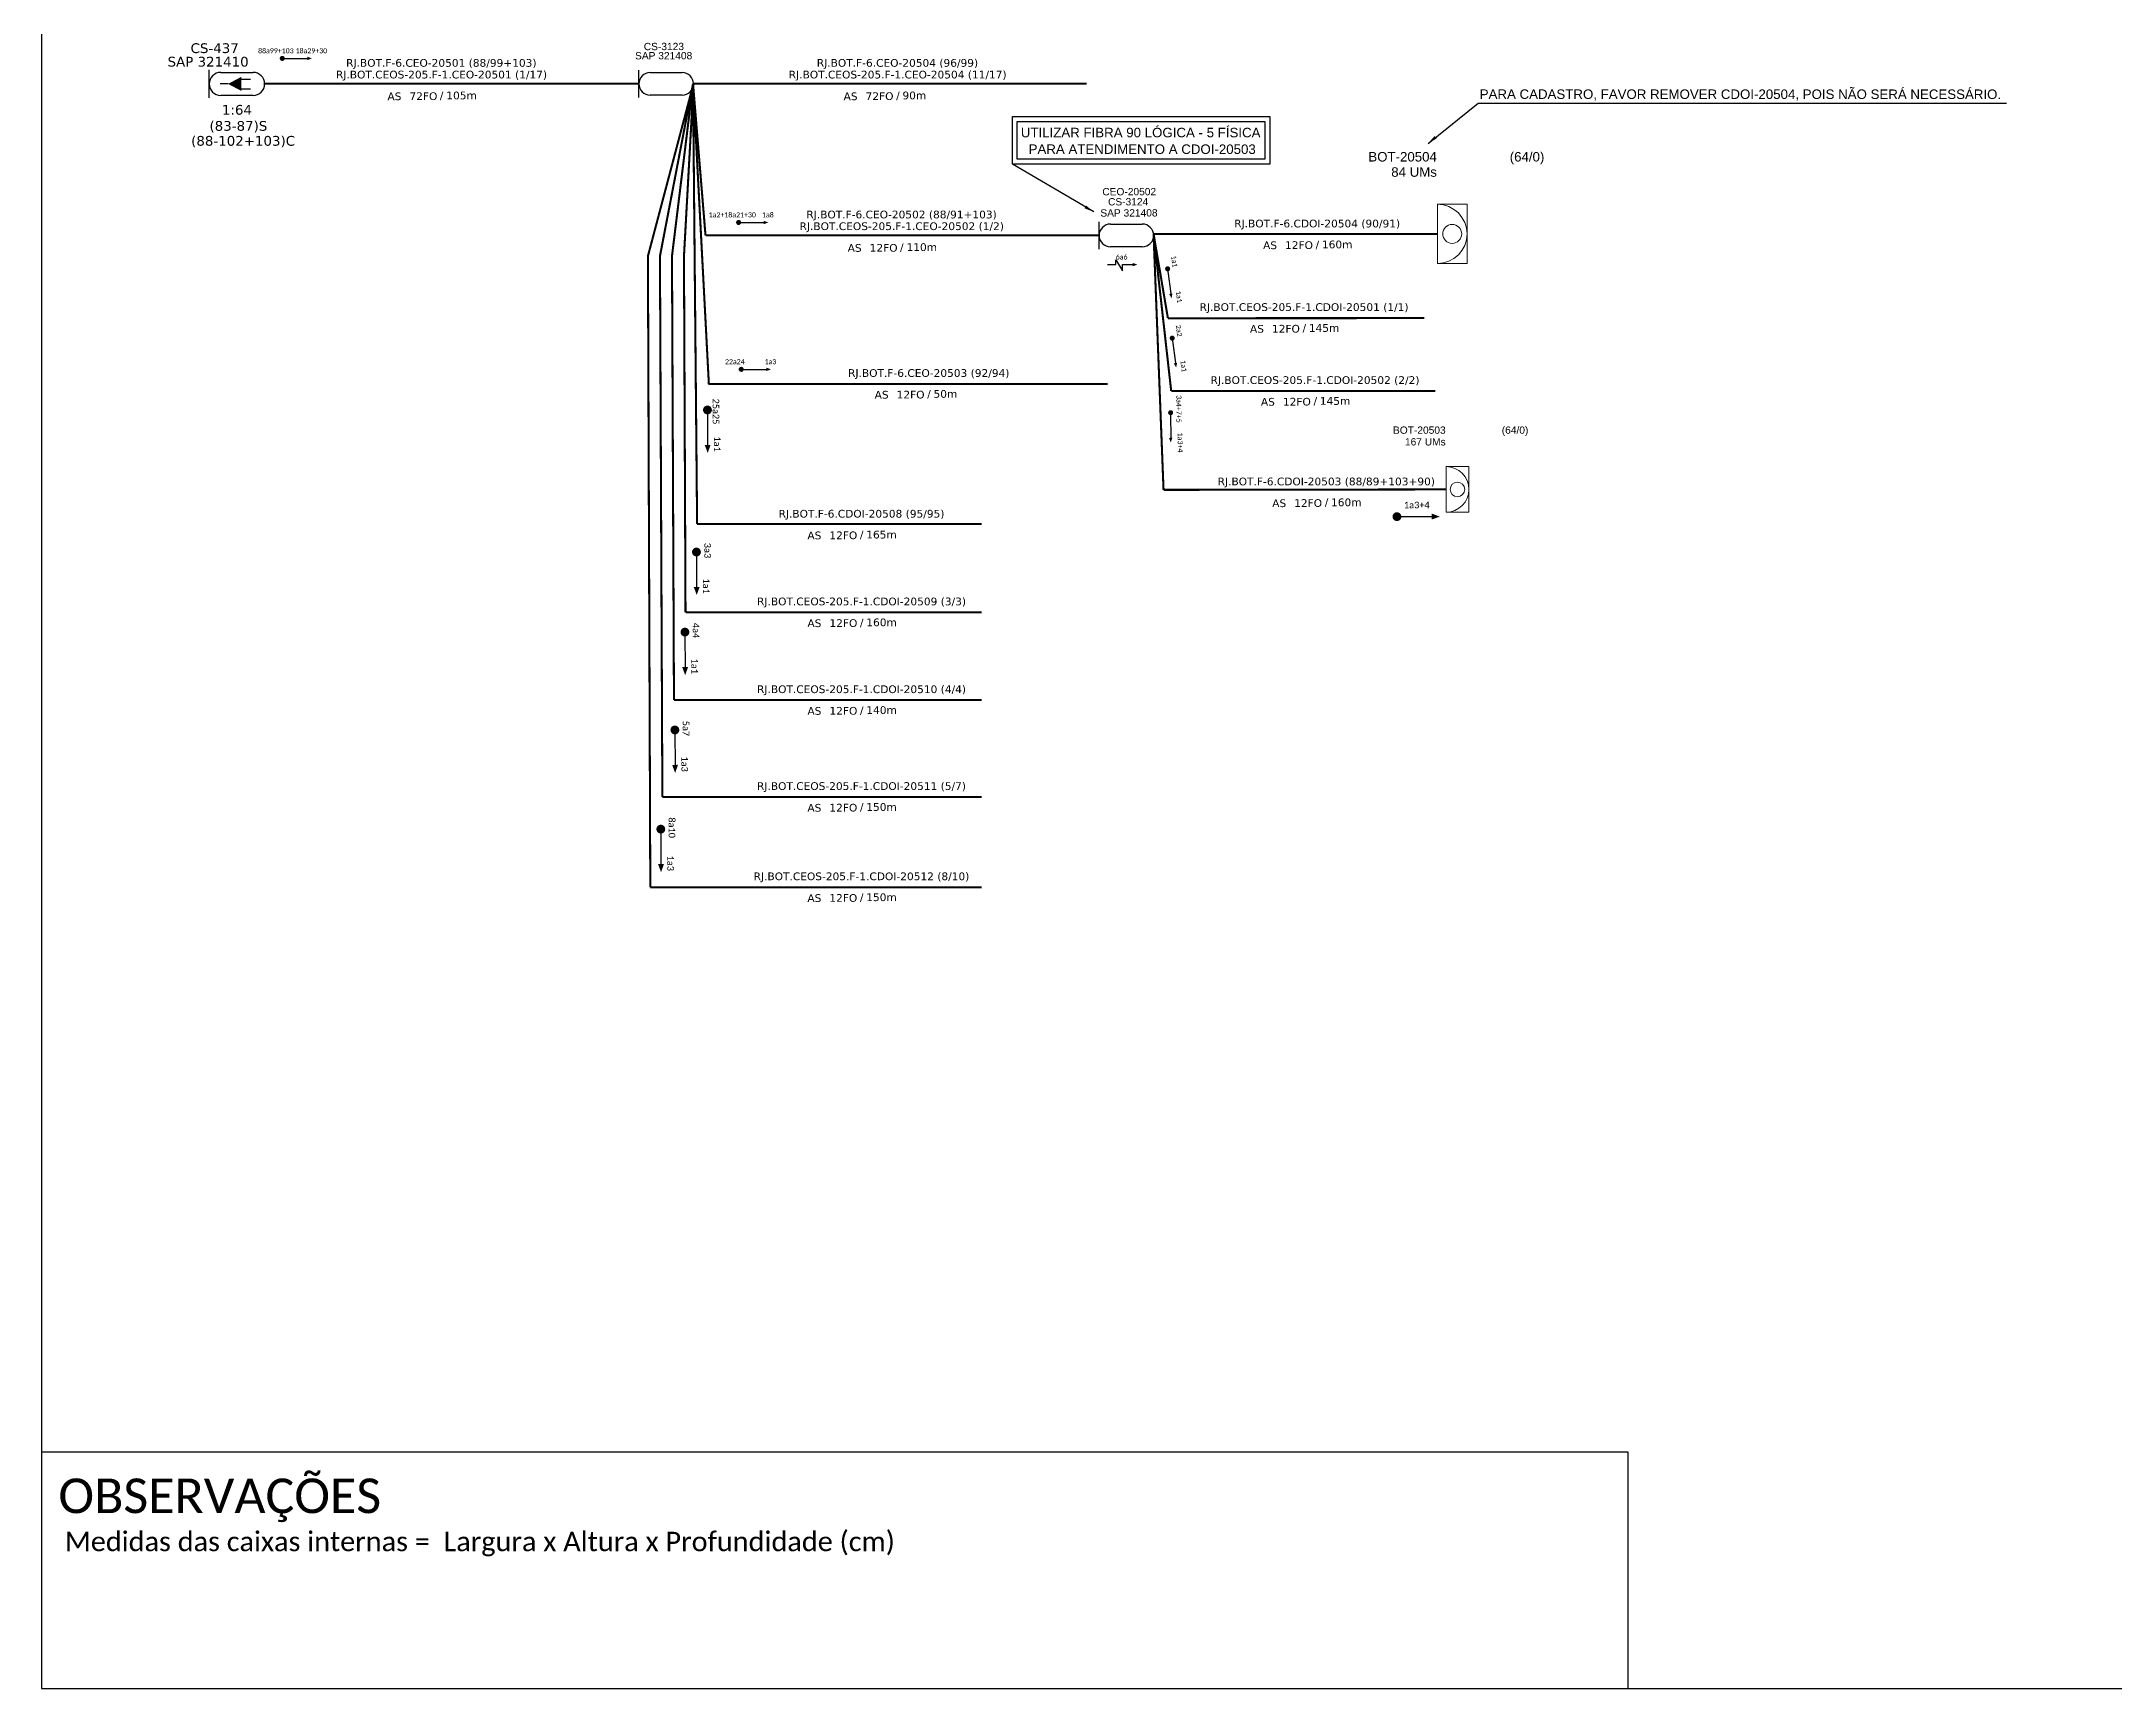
# Model space of a CAD drawing. Extents: x -89 to 2690, y 705 to 1299.
# Drawn here: x -89.3 to 338, y 705 to 1044.5 of the extents above; entities that cross this region are included whole.
import ezdxf
from ezdxf.enums import TextEntityAlignment as Align

# ---------------------------------------------------------------- set-up
doc = ezdxf.new("R2010")
doc.units = 0
for name, color, linetype, lineweight in [("20.0-LEGENDA DOS CDO'S", 1, 'Continuous', 0), ('20.1-CDO_INTERIOR', 1, 'Continuous', 0), ('20.2-CDO_POSTE', 1, 'Continuous', 5), ('40.1-ETIQUETAS', 1, 'Continuous', 20)]:
    doc.layers.add(name, color=color, linetype=linetype, lineweight=lineweight)
for name, color, linetype in [('20.4-CEOS', 1, 'Continuous'), ('CAP a instalar', 1, 'Continuous'), ('SETA', 7, 'Continuous')]:
    doc.layers.add(name, color=color, linetype=linetype)
doc.styles.add('ARIAL', font='arial.ttf')
doc.styles.add('siredit', font='verdana.ttf')
doc.styles.get("Standard").update_dxf_attribs({"font": 'arial.ttf'})
doc.styles.add('WMF-Calibri0', font='calibri.ttf')
doc.linetypes.add('FENCELINE1', pattern='A,0.25,-0.1,[133,ltypeshp.shx,S=0.1,R=0,X=-0.1,Y=0],-0.1,1', length=1.45)
doc.dimstyles.get("Standard").update_dxf_attribs({"dimtxt": 0.18, "dimasz": 0.18, "dimexe": 0.18, "dimexo": 0.0625, "dimgap": 0.09, "dimtad": 0, "dimtih": 1, "dimtoh": 1, "dimdec": 4, "dimzin": 0, "dimdsep": 46, "dimtxsty": 'Standard', "dimcen": 0.09, "dimadec": 0, "dimazin": 0, "dimtfac": 1, "dimtdec": 4, "dimtofl": 0, "dimtmove": 0, "dimatfit": 3, "dimfxl": 0, "dimtolj": 1, "dimtzin": 0, "dimarcsym": 0})

# ---------------------------------------------------------------- blocks, each defined once
blk = doc.blocks.new('ETIQUETA_RS5F')
at = {"layer": '40.1-ETIQUETAS', "color": 0, "style": 'siredit'}
blk.add_text('/', height=1.5, dxfattribs=at).set_placement((1.58, -1.95), align=Align.MIDDLE_RIGHT)
for tag, p in [('ETIQUETA_R_PRIMARIA', (1.21, 4.1)), ('ETIQUETA_R_SECUNDARIA', (1.21, 2.1)), ('F_ATIVAS/F_MORTAS', (1.14, -4.24))]:
    blk.add_attdef(tag, text='', height=1.5, dxfattribs=at).set_placement(p, align=Align.MIDDLE_CENTER)
for tag, p in [('TIPO_CABO', (-6.58, -2.12)), ('CAP_CABO', (0.4, -2.09))]:
    blk.add_attdef(tag, text='', height=1.5, dxfattribs=at).set_placement(p, align=Align.MIDDLE_RIGHT)
blk.add_attdef('METROS', text='', height=1.5, dxfattribs=at).set_placement((2.14, -1.95), align=Align.MIDDLE_LEFT)
for tag, p in [('FUSÃO_1', (0.85, -8.39)), ('FUSÃO_2', (0.85, -10.6)), ('FUSÃO_3', (0.85, -12.93)), ('FUSÃO_4', (0.85, -15.14)), ('FUSÃO_5', (0.85, -17.16))]:
    blk.add_attdef(tag, text='', height=1.5, dxfattribs=at).set_placement(p, align=Align.CENTER)
blk = doc.blocks.new('CDOI_INT')
at = {"layer": '20.1-CDO_INTERIOR', "color": 0, "lineweight": 18}
blk.add_lwpolyline([(4.25, -4.25), (4.25, 4.25), (0, 4.25), (0, -4.25)], close=True, dxfattribs=at)
blk.add_circle((2.12, 0), 1.36, dxfattribs=at)
blk.add_arc((0, 0), 4.25, 270, 90, dxfattribs=at)
at = {"layer": "20.0-LEGENDA DOS CDO'S", "color": 0, "style": 'ARIAL'}
for tag, p in [('CDO_N', (-0.08, 10.38)), ('SURVEY', (-0.08, 8.2)), ('SPLITER_1', (21.18, 10.38)), ('SPLITER_2', (21.19, 8.68)), ('SAP', (-0.08, 6.23)), ('1:XX', (5.94, -2.22)), ('UMS', (5.94, -4.24))]:
    blk.add_attdef(tag, p, '', height=1.36, dxfattribs=at)
blk.add_attdef('FIBRAS_UTILIZADAS', text='', height=1.36, dxfattribs=at).set_placement((15.34, 10.38), align=Align.CENTER)
blk = doc.blocks.new('CDOE-TEXTO PADRÃO')
at = {"layer": "20.0-LEGENDA DOS CDO'S", "color": 0, "style": 'ARIAL'}
for tag, p in [('CDO_N', (0.49, 7.39)), ('CORDOALHA', (0.5, 4.33)), ('SAP', (0.51, 1.67)), ('SPLITER_1', (0.59, -0.91)), ('SPLITER_2', (0.6, -3.55)), ('(XX-XX_F)S', (0.54, -8.29)), ('(XX-XX_L)S', (0.55, -10.83)), ('UMS', (0.55, -13.15))]:
    blk.add_attdef(tag, p, '', height=1.7, rotation=0.118, dxfattribs=at)
blk.add_attdef('FIBRAS_UTILIZADAS', text='', height=1.7, rotation=0.118, dxfattribs=at).set_placement((19.77, 7.43), align=Align.CENTER)

msp = doc.modelspace()

# ---------------------------------------------------------------- linework, layer by layer
msp.add_lwpolyline([(-89.32, 705.02), (749.25, 705.02), (749.25, 1299.02), (-89.32, 1299.02), (-89.32, 705.02)])
at = {"color": 7, "const_width": 0.52}
for points in [[(-39.94, 1040.99, 1), (-39.42, 1041, 1)], [(54.14, 1007.18, 1), (54.66, 1007.18, 1)], [(142.8, 997.89, 1), (142.87, 997.37, 1)], [(143.75, 983.6, 1), (143.82, 983.09, 1)], [(54.67, 976.91, 1), (55.19, 976.91, 1)], [(143.45, 968.23, 1), (143.46, 967.71, 1)]]:
    msp.add_lwpolyline(points, format="xyb", close=True, dxfattribs=at)
at = {"color": 1}
for points in [[(110.84, 1029), (163.87, 1029), (163.87, 1019.21), (110.84, 1019.21)], [(111.84, 1028), (162.87, 1028), (162.87, 1020.21), (111.84, 1020.21)]]:
    msp.add_lwpolyline(points, close=True, dxfattribs=at)
msp.add_lwpolyline([(132.15, 998.49), (132.15, 999.45), (133.54, 997.18), (133.54, 998.49)], dxfattribs=at)
at = {"const_width": 0.909}
for points in [[(47.97, 968.99, 1), (47.98, 968.08, 1)], [(47.97, 968.99, 1), (47.98, 968.08, 1)], [(189.65, 946.55, 1), (190.56, 946.55, 1)], [(45.71, 939.71, 1), (45.71, 938.8, 1)], [(45.71, 939.71, 1), (45.71, 938.8, 1)], [(43.33, 923.2, 1), (43.33, 922.29, 1)], [(43.33, 923.2, 1), (43.33, 922.29, 1)], [(41.26, 903.04, 1), (41.26, 902.13, 1)], [(41.26, 903.04, 1), (41.26, 902.13, 1)], [(38.35, 882.59, 1), (38.36, 881.68, 1)], [(38.35, 882.59, 1), (38.36, 881.68, 1)]]:
    msp.add_lwpolyline(points, format="xyb", close=True, dxfattribs=at)
at = {"color": 7}
for points in [[(-89.24, 753.78), (237.71, 753.78)], [(237.71, 753.78), (237.71, 705.02)]]:
    msp.add_lwpolyline(points, dxfattribs=at)
at = {"layer": '20.4-CEOS', "color": 0}
for p, q in [((33.83, 1032.94), (33.83, 1038.59)), ((-52.35, 1038.12), (-45.68, 1038.12)), ((36.17, 1038.11), (42.75, 1038.11)), ((-45.68, 1033.37), (-52.35, 1033.37)), ((42.75, 1033.42), (36.17, 1033.42))]:
    msp.add_line(p, q, dxfattribs=at)
at = {"layer": '20.4-CEOS', "color": 5}
for p, q in [((128.7, 1001.68), (128.7, 1007.33)), ((131.04, 1006.85), (137.61, 1006.85)), ((137.61, 1002.16), (131.04, 1002.16))]:
    msp.add_line(p, q, dxfattribs=at)
at = {"layer": '20.4-CEOS', "color": 0}
for points in [[(-54.72, 1032.88), (-54.72, 1038.61)], [(-50.85, 1035.74), (-52.46, 1035.74)], [(-48.23, 1036.69), (-46.2, 1036.69)], [(-48.23, 1034.71), (-46.2, 1034.71)]]:
    msp.add_lwpolyline(points, dxfattribs=at)
msp.add_lwpolyline([(-50.85, 1035.74, 0, 2.93, 0), (-48.1, 1035.74, 2.93, 2.93, 0)], format="xyseb", dxfattribs=at)
for centre, radius, start, end in [((-52.35, 1035.74), 2.37, 90, 270), ((-45.68, 1035.74), 2.37, 270, 90), ((36.17, 1035.76), 2.34, 90, 270), ((42.75, 1035.76), 2.34, 270, 90)]:
    msp.add_arc(centre, radius, start, end, dxfattribs=at)
at = {"layer": '20.4-CEOS', "color": 5}
for centre, start, end in [((131.04, 1004.51), 90, 270), ((137.61, 1004.51), 270, 90)]:
    msp.add_arc(centre, 2.34, start, end, dxfattribs=at)
at = {"layer": 'CAP a instalar', "color": 0, "ltscale": 4, "const_width": 0.424}
for points in [[(-43.31, 1035.76), (33.83, 1035.76)], [(47.57, 1004.51), (45, 1035.76)], [(47.57, 1004.51), (128.7, 1004.51)]]:
    msp.add_lwpolyline(points, dxfattribs=at)
at = {"layer": 'CAP a instalar', "color": 8, "ltscale": 4, "const_width": 0.424}
for points in [[(45.09, 1035.76), (35.7, 1000.24)], [(45, 1035.76), (38.18, 1000.24)], [(45, 1035.76), (40.66, 1000.24)], [(45.09, 1035.76), (43.13, 1000.24)], [(35.7, 1000.24), (36.19, 870.16)], [(38.18, 1000.24), (38.68, 888.76)], [(40.66, 1000.24), (41.07, 908.74)], [(43.13, 1000.24), (43.45, 926.81)], [(142.89, 987.44), (195.75, 987.47)], [(143.57, 972.44), (198, 972.45)], [(43.45, 926.81), (104.52, 926.82)], [(41.07, 908.74), (104.52, 908.74)], [(38.68, 888.76), (104.51, 888.77)], [(36.19, 870.16), (104.51, 870.17)]]:
    msp.add_lwpolyline(points, dxfattribs=at)
at = {"layer": 'CAP a instalar', "color": 7, "ltscale": 4, "const_width": 0.424}
for points in [[(45, 1035.76), (45.84, 945.03)], [(48.27, 973.75), (45, 1035.76)], [(45.09, 1035.76), (126.12, 1035.76)], [(48.27, 973.9), (130.47, 973.9)], [(45.84, 945.03), (104.51, 945.01)], [(45.84, 945.03), (104.51, 945.01)]]:
    msp.add_lwpolyline(points, dxfattribs=at)
at = {"layer": 'CAP a instalar', "color": 251, "ltscale": 4, "const_width": 0.424}
for points in [[(139.93, 1004.81), (143.57, 972.44)], [(139.94, 1004.81), (142.89, 987.44)]]:
    msp.add_lwpolyline(points, dxfattribs=at)
at = {"layer": 'CAP a instalar', "color": 3, "linetype": 'FENCELINE1', "ltscale": 4, "const_width": 0.424}
msp.add_lwpolyline([(139.93, 1004.81), (198.45, 1004.82)], dxfattribs=at)
at = {"layer": 'CAP a instalar', "color": 3, "ltscale": 4, "const_width": 0.424}
msp.add_lwpolyline([(139.93, 1004.81), (198.45, 1004.82)], dxfattribs=at)
at = {"layer": 'CAP a instalar', "color": 5, "ltscale": 4, "const_width": 0.424}
for points in [[(139.93, 1004.81), (141.99, 952.07)], [(141.99, 952.07), (200.24, 952.16)]]:
    msp.add_lwpolyline(points, dxfattribs=at)
at = {"layer": 'SETA', "color": 7}
for points in [[(-39.68, 1040.99), (-34.01, 1040.99)], [(54.4, 1007.18), (60.08, 1007.18)], [(142.83, 997.63), (143.56, 992)], [(143.79, 983.35), (144.52, 977.72)], [(54.93, 976.91), (60.61, 976.91)], [(143.45, 967.97), (143.46, 962.3)]]:
    msp.add_lwpolyline(points, dxfattribs=at)
at = {"layer": 'SETA', "color": 1}
for points in [[(130.47, 998.49), (132.15, 998.49)], [(133.54, 998.49), (136.14, 998.49)]]:
    msp.add_lwpolyline(points, dxfattribs=at)
at = {"layer": 'SETA'}
for points in [[(47.97, 968.53), (48.01, 960.71)], [(190.1, 946.55), (197.92, 946.55)], [(45.71, 939.25), (45.74, 931.44)], [(45.71, 939.25), (45.74, 931.44)], [(43.33, 922.75), (43.36, 914.93)], [(43.33, 922.75), (43.36, 914.93)], [(41.26, 902.58), (41.3, 894.77)], [(41.26, 902.58), (41.3, 894.77)], [(38.36, 882.13), (38.39, 874.31)], [(38.36, 882.13), (38.39, 874.31)]]:
    msp.add_lwpolyline(points, dxfattribs=at)
at = {"layer": 'SETA', "color": 7}
for points in [[(-34.51, 1041.34), (-33.55, 1041), (-34.5, 1040.65)], [(59.58, 1007.52), (60.53, 1007.18), (59.58, 1006.83)], [(143.84, 992.54), (143.63, 991.55), (143.15, 992.45)], [(60.11, 977.25), (61.06, 976.91), (60.11, 976.56)], [(144.8, 978.26), (144.58, 977.27), (144.11, 978.16)], [(143.81, 962.8), (143.47, 961.84), (143.11, 962.79)]]:
    msp.add_solid(points, dxfattribs=at)
at = {"layer": 'SETA', "color": 1}
msp.add_solid([(135.64, 998.84), (136.6, 998.5), (135.65, 998.15)], dxfattribs=at)
at = {"layer": 'SETA'}
for points in [[(48.62, 961.34), (48.02, 959.67), (47.41, 961.34)], [(48.62, 961.34), (48.02, 959.67), (47.41, 961.34)], [(197.29, 947.17), (198.96, 946.56), (197.29, 945.96)], [(46.36, 932.07), (45.76, 930.4), (45.14, 932.06)], [(46.36, 932.07), (45.76, 930.4), (45.14, 932.06)], [(43.98, 915.56), (43.38, 913.89), (42.76, 915.55)], [(43.98, 915.56), (43.38, 913.89), (42.76, 915.55)], [(41.91, 895.4), (41.31, 893.73), (40.7, 895.39)], [(41.91, 895.4), (41.31, 893.73), (40.7, 895.39)], [(39, 874.94), (38.41, 873.28), (37.79, 874.94)], [(39, 874.94), (38.41, 873.28), (37.79, 874.94)]]:
    msp.add_solid(points, dxfattribs=at)

# ---------------------------------------------------------------- block references
at = {"layer": '20.2-CDO_POSTE', "color": 0}
ref = msp.add_blockref('CDOE-TEXTO PADRÃO', (34.75, 1038.26), dxfattribs=dict(at, xscale=0.8839559046518258, yscale=0.8839559046518258, zscale=0.8839559046518258))
ref.add_attrib('CDO_N', 'CS-3123', (34.85, 1042.69), dxfattribs={"layer": "20.0-LEGENDA DOS CDO'S", "color": 0, "height": 1.503, "rotation": 0.118, "style": 'ARIAL'})
ref = msp.add_blockref('CDOE-TEXTO PADRÃO', (32.95, 1036.36), dxfattribs=dict(at, xscale=0.8839559046518258, yscale=0.8839559046518258, zscale=0.8839559046518258))
ref.add_attrib('CDO_N', 'SAP 321408', (33.05, 1040.79), dxfattribs={"layer": "20.0-LEGENDA DOS CDO'S", "color": 0, "height": 1.503, "rotation": 0.118, "style": 'ARIAL'})
at = {"layer": '20.2-CDO_POSTE', "color": 5}
ref = msp.add_blockref('CDOE-TEXTO PADRÃO', (129.28, 1008.34), dxfattribs=dict(at, xscale=0.8839559046518258, yscale=0.8839559046518258, zscale=0.8839559046518258))
ref.add_attrib('CDO_N', 'CEO-20502', (129.37, 1012.77), dxfattribs={"layer": "20.0-LEGENDA DOS CDO'S", "color": 0, "height": 1.503, "rotation": 0.118, "style": 'ARIAL'})
ref = msp.add_blockref('CDOE-TEXTO PADRÃO', (128.87, 1003.96), dxfattribs=dict(at, xscale=0.8839559046518258, yscale=0.8839559046518258, zscale=0.8839559046518258))
ref.add_attrib('CDO_N', 'SAP 321408', (128.97, 1008.39), dxfattribs={"layer": "20.0-LEGENDA DOS CDO'S", "color": 0, "height": 1.503, "rotation": 0.118, "style": 'ARIAL'})
at = {"layer": '40.1-ETIQUETAS', "color": 7}
ref = msp.add_blockref('ETIQUETA_RS5F', (85.93, 1035.43), dxfattribs=dict(at, xscale=1.060747068817616, yscale=1.060747068817616, zscale=1.060747068817616))
ref.add_attrib('ETIQUETA_R_PRIMARIA', 'RJ.BOT.F-6.CEO-20504 (96/99)', dxfattribs={"color": 0, "height": 1.5911, "style": 'siredit'}).set_placement((87.14, 1040.07), align=Align.MIDDLE_CENTER)
ref.add_attrib('ETIQUETA_R_SECUNDARIA', 'RJ.BOT.CEOS-205.F-1.CEO-20504 (11/17)', dxfattribs={"color": 0, "height": 1.5911, "style": 'siredit'}).set_placement((87.18, 1037.66), align=Align.MIDDLE_CENTER)
ref.add_attrib('TIPO_CABO', 'AS', dxfattribs={"color": 0, "height": 1.591, "style": 'siredit'}).set_placement((78.91, 1033.18), align=Align.MIDDLE_RIGHT)
ref.add_attrib('CAP_CABO', '72FO', dxfattribs={"color": 0, "height": 1.591, "style": 'siredit'}).set_placement((86.32, 1033.21), align=Align.MIDDLE_RIGHT)
ref.add_attrib('METROS', '90m', dxfattribs={"color": 0, "height": 1.591, "style": 'siredit'}).set_placement((88.17, 1033.36), align=Align.MIDDLE_LEFT)
ref = msp.add_blockref('ETIQUETA_RS5F', (92.33, 973.92), dxfattribs=dict(at, xscale=1.060747068817616, yscale=1.060747068817616, zscale=1.060747068817616))
ref.add_attrib('ETIQUETA_R_SECUNDARIA', 'RJ.BOT.F-6.CEO-20503 (92/94)', dxfattribs={"color": 0, "height": 1.5911, "style": 'siredit'}).set_placement((93.59, 976.15), align=Align.MIDDLE_CENTER)
ref.add_attrib('TIPO_CABO', 'AS', dxfattribs={"color": 0, "height": 1.591, "style": 'siredit'}).set_placement((85.31, 971.68), align=Align.MIDDLE_RIGHT)
ref.add_attrib('CAP_CABO', '12FO', dxfattribs={"color": 0, "height": 1.591, "style": 'siredit'}).set_placement((92.72, 971.7), align=Align.MIDDLE_RIGHT)
ref.add_attrib('METROS', '50m', dxfattribs={"color": 0, "height": 1.591, "style": 'siredit'}).set_placement((94.57, 971.85), align=Align.MIDDLE_LEFT)
at = {"layer": 'CAP a instalar', "color": 3, "linetype": 'FENCELINE1', "ltscale": 5.3}
ref = msp.add_blockref('CDOI_INT', (198.45, 1004.82), dxfattribs=dict(at, xscale=1.436920456433057, yscale=1.436920456433995, zscale=1.436920456434065))
ref.add_attrib('CDO_N', 'BOT-20504', dxfattribs={"layer": "20.0-LEGENDA DOS CDO'S", "color": 0, "height": 1.955, "style": 'ARIAL'}).set_placement((198.33, 1019.74), align=Align.RIGHT)
ref.add_attrib('FIBRAS_UTILIZADAS', '(64/0)', dxfattribs={"layer": "20.0-LEGENDA DOS CDO'S", "color": 0, "height": 1.955, "style": 'ARIAL'}).set_placement((220.49, 1019.74), align=Align.RIGHT)
ref.add_attrib('SURVEY', '84 UMs', dxfattribs={"layer": "20.0-LEGENDA DOS CDO'S", "color": 0, "height": 1.955, "style": 'ARIAL'}).set_placement((198.34, 1016.6), align=Align.RIGHT)
ref = msp.add_blockref('ETIQUETA_RS5F', (172.4, 1004.73), dxfattribs=dict(at, xscale=1.060747068818442, yscale=1.060747068818442, zscale=1.060747068818442))
ref.add_attrib('ETIQUETA_R_SECUNDARIA', 'RJ.BOT.F-6.CDOI-20504 (90/91)', dxfattribs={"layer": '40.1-ETIQUETAS', "color": 0, "height": 1.5911, "style": 'siredit'}).set_placement((173.66, 1006.96), align=Align.MIDDLE_CENTER)
ref.add_attrib('TIPO_CABO', 'AS', dxfattribs={"layer": '40.1-ETIQUETAS', "color": 0, "height": 1.591, "style": 'siredit'}).set_placement((165.39, 1002.48), align=Align.MIDDLE_RIGHT)
ref.add_attrib('CAP_CABO', '12FO', dxfattribs={"layer": '40.1-ETIQUETAS', "color": 0, "height": 1.591, "style": 'siredit'}).set_placement((172.79, 1002.51), align=Align.MIDDLE_RIGHT)
ref.add_attrib('METROS', '160m', dxfattribs={"layer": '40.1-ETIQUETAS', "color": 0, "height": 1.591, "style": 'siredit'}).set_placement((174.64, 1002.65), align=Align.MIDDLE_LEFT)
at = {"layer": 'CAP a instalar', "color": 8, "linetype": 'FENCELINE1', "ltscale": 5.3}
ref = msp.add_blockref('ETIQUETA_RS5F', (169.7, 987.51), dxfattribs=dict(at, xscale=1.0607470688107, yscale=1.0607470688107, zscale=1.0607470688107))
ref.add_attrib('ETIQUETA_R_SECUNDARIA', 'RJ.BOT.CEOS-205.F-1.CDOI-20501 (1/1)', dxfattribs={"layer": '40.1-ETIQUETAS', "color": 0, "height": 1.5911, "style": 'siredit'}).set_placement((170.95, 989.74), align=Align.MIDDLE_CENTER)
ref.add_attrib('TIPO_CABO', 'AS', dxfattribs={"layer": '40.1-ETIQUETAS', "color": 0, "height": 1.591, "style": 'siredit'}).set_placement((162.68, 985.26), align=Align.MIDDLE_RIGHT)
ref.add_attrib('CAP_CABO', '12FO', dxfattribs={"layer": '40.1-ETIQUETAS', "color": 0, "height": 1.591, "style": 'siredit'}).set_placement((170.09, 985.28), align=Align.MIDDLE_RIGHT)
ref.add_attrib('METROS', '145m', dxfattribs={"layer": '40.1-ETIQUETAS', "color": 0, "height": 1.591, "style": 'siredit'}).set_placement((171.94, 985.43), align=Align.MIDDLE_LEFT)
ref = msp.add_blockref('ETIQUETA_RS5F', (171.96, 972.46), dxfattribs=dict(at, xscale=1.0607470688107, yscale=1.0607470688107, zscale=1.0607470688107))
ref.add_attrib('ETIQUETA_R_SECUNDARIA', 'RJ.BOT.CEOS-205.F-1.CDOI-20502 (2/2)', dxfattribs={"layer": '40.1-ETIQUETAS', "color": 0, "height": 1.5911, "style": 'siredit'}).set_placement((173.21, 974.69), align=Align.MIDDLE_CENTER)
ref.add_attrib('TIPO_CABO', 'AS', dxfattribs={"layer": '40.1-ETIQUETAS', "color": 0, "height": 1.591, "style": 'siredit'}).set_placement((164.94, 970.22), align=Align.MIDDLE_RIGHT)
ref.add_attrib('CAP_CABO', '12FO', dxfattribs={"layer": '40.1-ETIQUETAS', "color": 0, "height": 1.591, "style": 'siredit'}).set_placement((172.35, 970.24), align=Align.MIDDLE_RIGHT)
ref.add_attrib('METROS', '145m ', dxfattribs={"layer": '40.1-ETIQUETAS', "color": 0, "height": 1.591, "style": 'siredit'}).set_placement((174.2, 970.39), align=Align.MIDDLE_LEFT)
at = {"layer": 'CAP a instalar', "color": 5, "linetype": 'FENCELINE1', "ltscale": 5.3}
ref = msp.add_blockref('CDOI_INT', (200.24, 952.16), dxfattribs=dict(at, xscale=1.105323428026203, yscale=1.105323428026203, zscale=1.105323428026203))
ref.add_attrib('CDO_N', 'BOT-20503', dxfattribs={"layer": "20.0-LEGENDA DOS CDO'S", "color": 0, "height": 1.504, "style": 'ARIAL'}).set_placement((200.15, 963.63), align=Align.RIGHT)
ref.add_attrib('FIBRAS_UTILIZADAS', '(64/0)', dxfattribs={"layer": "20.0-LEGENDA DOS CDO'S", "color": 0, "height": 1.504, "style": 'ARIAL'}).set_placement((217.2, 963.63), align=Align.RIGHT)
ref.add_attrib('SURVEY', '167 UMs', dxfattribs={"layer": "20.0-LEGENDA DOS CDO'S", "color": 0, "height": 1.504, "style": 'ARIAL'}).set_placement((200.16, 961.22), align=Align.RIGHT)
at = {"layer": 'CAP a instalar', "color": 1, "linetype": 'FENCELINE1', "ltscale": 5.3}
ref = msp.add_blockref('ETIQUETA_RS5F', (174.28, 951.57), dxfattribs=dict(at, xscale=1.060747068818442, yscale=1.060747068818442, zscale=1.060747068818442))
ref.add_attrib('ETIQUETA_R_SECUNDARIA', 'RJ.BOT.F-6.CDOI-20503 (88/89+103+90)', dxfattribs={"layer": '40.1-ETIQUETAS', "color": 0, "height": 1.5911, "style": 'siredit'}).set_placement((175.54, 953.8), align=Align.MIDDLE_CENTER)
ref.add_attrib('TIPO_CABO', 'AS', dxfattribs={"layer": '40.1-ETIQUETAS', "color": 7, "height": 1.591, "style": 'siredit'}).set_placement((167.27, 949.32), align=Align.MIDDLE_RIGHT)
ref.add_attrib('CAP_CABO', '12FO', dxfattribs={"layer": '40.1-ETIQUETAS', "color": 7, "height": 1.591, "style": 'siredit'}).set_placement((174.67, 949.35), align=Align.MIDDLE_RIGHT)
ref.add_attrib('METROS', '160m', dxfattribs={"layer": '40.1-ETIQUETAS', "color": 7, "height": 1.591, "style": 'siredit'}).set_placement((176.52, 949.5), align=Align.MIDDLE_LEFT)
at = {"layer": 'CAP a instalar', "color": 7, "linetype": 'FENCELINE1', "ltscale": 5.3}
ref = msp.add_blockref('ETIQUETA_RS5F', (78.46, 944.92), dxfattribs=dict(at, xscale=1.060747068818442, yscale=1.060747068818442, zscale=1.060747068818442))
ref.add_attrib('ETIQUETA_R_SECUNDARIA', 'RJ.BOT.F-6.CDOI-20508 (95/95)', dxfattribs={"layer": '40.1-ETIQUETAS', "color": 0, "height": 1.5911, "style": 'siredit'}).set_placement((79.72, 947.15), align=Align.MIDDLE_CENTER)
ref.add_attrib('TIPO_CABO', 'AS', dxfattribs={"layer": '40.1-ETIQUETAS', "color": 0, "height": 1.591, "style": 'siredit'}).set_placement((71.45, 942.68), align=Align.MIDDLE_RIGHT)
ref.add_attrib('CAP_CABO', '12FO', dxfattribs={"layer": '40.1-ETIQUETAS', "color": 0, "height": 1.591, "style": 'siredit'}).set_placement((78.85, 942.7), align=Align.MIDDLE_RIGHT)
ref.add_attrib('METROS', '165m', dxfattribs={"layer": '40.1-ETIQUETAS', "color": 0, "height": 1.591, "style": 'siredit'}).set_placement((80.7, 942.85), align=Align.MIDDLE_LEFT)
at = {"layer": 'CAP a instalar', "color": 8, "linetype": 'FENCELINE1', "ltscale": 5.3}
ref = msp.add_blockref('ETIQUETA_RS5F', (78.48, 926.83), dxfattribs=dict(at, xscale=1.0607470688107, yscale=1.0607470688107, zscale=1.0607470688107))
ref.add_attrib('ETIQUETA_R_SECUNDARIA', 'RJ.BOT.CEOS-205.F-1.CDOI-20509 (3/3)', dxfattribs={"layer": '40.1-ETIQUETAS', "color": 0, "height": 1.5911, "style": 'siredit'}).set_placement((79.73, 929.07), align=Align.MIDDLE_CENTER)
ref.add_attrib('TIPO_CABO', 'AS', dxfattribs={"layer": '40.1-ETIQUETAS', "color": 0, "height": 1.591, "style": 'siredit'}).set_placement((71.46, 924.59), align=Align.MIDDLE_RIGHT)
ref.add_attrib('CAP_CABO', '12FO', dxfattribs={"layer": '40.1-ETIQUETAS', "color": 0, "height": 1.591, "style": 'siredit'}).set_placement((78.87, 924.61), align=Align.MIDDLE_RIGHT)
ref.add_attrib('METROS', '160m ', dxfattribs={"layer": '40.1-ETIQUETAS', "color": 0, "height": 1.591, "style": 'siredit'}).set_placement((80.72, 924.76), align=Align.MIDDLE_LEFT)
ref = msp.add_blockref('ETIQUETA_RS5F', (78.48, 908.75), dxfattribs=dict(at, xscale=1.0607470688107, yscale=1.0607470688107, zscale=1.0607470688107))
ref.add_attrib('ETIQUETA_R_SECUNDARIA', 'RJ.BOT.CEOS-205.F-1.CDOI-20510 (4/4)', dxfattribs={"layer": '40.1-ETIQUETAS', "color": 0, "height": 1.5911, "style": 'siredit'}).set_placement((79.73, 910.98), align=Align.MIDDLE_CENTER)
ref.add_attrib('TIPO_CABO', 'AS', dxfattribs={"layer": '40.1-ETIQUETAS', "color": 0, "height": 1.591, "style": 'siredit'}).set_placement((71.46, 906.51), align=Align.MIDDLE_RIGHT)
ref.add_attrib('CAP_CABO', '12FO', dxfattribs={"layer": '40.1-ETIQUETAS', "color": 0, "height": 1.591, "style": 'siredit'}).set_placement((78.87, 906.53), align=Align.MIDDLE_RIGHT)
ref.add_attrib('METROS', '140m ', dxfattribs={"layer": '40.1-ETIQUETAS', "color": 0, "height": 1.591, "style": 'siredit'}).set_placement((80.72, 906.68), align=Align.MIDDLE_LEFT)
ref = msp.add_blockref('ETIQUETA_RS5F', (78.47, 888.79), dxfattribs=dict(at, xscale=1.0607470688107, yscale=1.0607470688107, zscale=1.0607470688107))
ref.add_attrib('ETIQUETA_R_SECUNDARIA', 'RJ.BOT.CEOS-205.F-1.CDOI-20511 (5/7)', dxfattribs={"layer": '40.1-ETIQUETAS', "color": 0, "height": 1.5911, "style": 'siredit'}).set_placement((79.72, 891.02), align=Align.MIDDLE_CENTER)
ref.add_attrib('TIPO_CABO', 'AS', dxfattribs={"layer": '40.1-ETIQUETAS', "color": 0, "height": 1.591, "style": 'siredit'}).set_placement((71.45, 886.54), align=Align.MIDDLE_RIGHT)
ref.add_attrib('CAP_CABO', '12FO', dxfattribs={"layer": '40.1-ETIQUETAS', "color": 0, "height": 1.591, "style": 'siredit'}).set_placement((78.86, 886.57), align=Align.MIDDLE_RIGHT)
ref.add_attrib('METROS', '150m ', dxfattribs={"layer": '40.1-ETIQUETAS', "color": 0, "height": 1.591, "style": 'siredit'}).set_placement((80.71, 886.71), align=Align.MIDDLE_LEFT)
ref = msp.add_blockref('ETIQUETA_RS5F', (78.46, 870.18), dxfattribs=dict(at, xscale=1.0607470688107, yscale=1.0607470688107, zscale=1.0607470688107))
ref.add_attrib('ETIQUETA_R_SECUNDARIA', 'RJ.BOT.CEOS-205.F-1.CDOI-20512 (8/10)', dxfattribs={"layer": '40.1-ETIQUETAS', "color": 0, "height": 1.5911, "style": 'siredit'}).set_placement((79.72, 872.42), align=Align.MIDDLE_CENTER)
ref.add_attrib('TIPO_CABO', 'AS', dxfattribs={"layer": '40.1-ETIQUETAS', "color": 0, "height": 1.591, "style": 'siredit'}).set_placement((71.45, 867.94), align=Align.MIDDLE_RIGHT)
ref.add_attrib('CAP_CABO', '12FO', dxfattribs={"layer": '40.1-ETIQUETAS', "color": 0, "height": 1.591, "style": 'siredit'}).set_placement((78.85, 867.96), align=Align.MIDDLE_RIGHT)
ref.add_attrib('METROS', '150m ', dxfattribs={"layer": '40.1-ETIQUETAS', "color": 0, "height": 1.591, "style": 'siredit'}).set_placement((80.7, 868.11), align=Align.MIDDLE_LEFT)

# ---------------------------------------------------------------- texts
at = {"color": 3, "style": 'ARIAL'}
msp.add_text('PARA CADASTRO, FAVOR REMOVER CDOI-20504, POIS NÃO SERÁ NECESSÁRIO.', height=1.9585, rotation=359.9867, dxfattribs=at).set_placement((207.17, 1032.65))
at = {"color": 1, "style": 'ARIAL'}
for s, p in [('UTILIZAR FIBRA 90 LÓGICA - 5 FÍSICA', (112.57, 1024.74)), ('PARA ATENDIMENTO A CDOI-20503', (114.18, 1021.31))]:
    msp.add_text(s, height=1.9585, rotation=359.9867, dxfattribs=at).set_placement(p)
at = {"color": 7, "style": 'WMF-Calibri0'}
msp.add_text('OBSERVAÇÕES', height=7.1308, dxfattribs=at).set_placement((-85.83, 741.17))
at = {"color": 0, "insert": (-40.99, 1042.56), "char_height": 1.04, "width": 76.7747, "attachment_point": 5, "rotation": 359.9166}
msp.add_mtext('\\C256;\\fCalibri|b0|i0|c0|p34;88a99+103', dxfattribs=at)
at = {"color": 5, "char_height": 1.04, "width": 76.7747, "attachment_point": 5}
for s, insert, rotation in [('\\C256;\\fCalibri|b0|i0|c0|p34;18a29+30', (-33.67, 1042.56), 359.9166), ('\\C256;\\fCalibri|b0|i0|c0|p34;1a2+18a21+30', (53.09, 1008.75), 359.9166), ('\\C256;\\fCalibri|b0|i0|c0|p34;1a8', (60.42, 1008.75), 359.9166), ('{\\fCalibri|b0|i0|c0|p34;\\C256;1a1}', (145.16, 991.86), 277.3287), ('{\\fCalibri|b0|i0|c0|p34;\\C256;2a2}', (145.17, 984.85), 277.3287), ('{\\fCalibri|b0|i0|c0|p34;\\C256;22a24}', (53.62, 978.48), 359.9166), ('{\\fCalibri|b0|i0|c0|p34;\\C256;1a3}', (60.95, 978.48), 359.9166), ('{\\fCalibri|b0|i0|c0|p34;\\C256;1a1}', (146.12, 977.58), 277.3287), ('{\\fCalibri|b0|i0|c0|p34;\\C256;3a4+7\\C1;+5}', (145.16, 968.75), 269.9666), ('{\\fCalibri|b0|i0|c0|p34;\\C256;1a3\\C1;+4}', (145.43, 961.82), 269.9666)]:
    msp.add_mtext(s, dxfattribs=dict(at, insert=insert, rotation=rotation))
at = {"color": 1, "insert": (133.36, 1000.06), "char_height": 1.04, "width": 76.7747, "attachment_point": 5, "rotation": 359.9166}
msp.add_mtext('{\\fCalibri|b0|i0|c0|p34;6a6}', dxfattribs=at)
at = {"color": 7, "insert": (144.22, 999.13), "char_height": 1.04, "width": 76.7747, "attachment_point": 5, "rotation": 277.3287}
msp.add_mtext('{\\fCalibri|b0|i0|c0|p34;\\C256;1a1}', dxfattribs=at)
at = {"char_height": 1.3641, "attachment_point": 5, "rotation": 270.2466}
for s, insert, width in [('{\\fCalibri|b0|i0|c0|p34;\\C7;25a25}', (49.72, 968.22), 1.3762), ('{\\fCalibri|b0|i0|c0|p34;\\C7;1a1}', (49.99, 961.5), 23.0618), ('{\\fCalibri|b0|i0|c0|p34;\\C7;3a3}', (48, 939.57), 23.0618), ('{\\fCalibri|b0|i0|c0|p34;\\C7;1a1}', (47.72, 932.22), 23.0618), ('{\\fCalibri|b0|i0|c0|p34;\\C7;4a4}', (45.62, 923.07), 23.0618), ('{\\fCalibri|b0|i0|c0|p34;\\C7;1a1}', (45.34, 915.71), 23.0618), ('{\\fCalibri|b0|i0|c0|p34;\\C7;5a7}', (43.55, 902.9), 23.0618), ('{\\fCalibri|b0|i0|c0|p34;\\C7;1a3}', (43.28, 895.55), 23.0618), ('{\\fCalibri|b0|i0|c0|p34;\\C7;8a10}', (40.64, 882.45), 23.0618), ('{\\fCalibri|b0|i0|c0|p34;\\C7;1a3}', (40.37, 875.1), 23.0618)]:
    msp.add_mtext(s, dxfattribs=dict(at, insert=insert, width=width))
at = {"insert": (194.19, 948.94), "char_height": 1.3641, "width": 23.0618, "attachment_point": 5}
msp.add_mtext('{\\fCalibri|b0|i0|c0|p34;\\C7;1a3\\C1;+4}', dxfattribs=at)
at = {"color": 7, "insert": (-84.48, 737.33), "char_height": 4, "width": 658.8434, "attachment_point": 1, "style": 'WMF-Calibri0'}
msp.add_mtext('Medidas das caixas internas =  Largura x Altura x Profundidade (cm)', dxfattribs=at)
at = {"layer": "20.0-LEGENDA DOS CDO'S", "color": 5, "style": 'ARIAL'}
msp.add_text('CS-3124', height=1.503, rotation=0.118, dxfattribs=at).set_placement((130.55, 1010.69))
at = {"layer": '20.4-CEOS', "color": 0, "style": 'siredit'}
for s, height, p in [('CS-437', 2.012, (-53.61, 1044.11)), ('  SAP 321410', 2.0118, (-55.84, 1041.32)), ('1:64', 2.012, (-49.02, 1031.4)), ('(83-87)S', 2.012, (-48.72, 1028.09)), ('(88-102+103)C', 2.0118, (-47.75, 1025.01))]:
    msp.add_text(s, height=height, dxfattribs=at).set_placement(p, align=Align.TOP_CENTER)
at = {"layer": '40.1-ETIQUETAS', "color": 0, "style": 'siredit'}
for s, p in [('RJ.BOT.CEOS-205.F-1.CEO-20501 (1/17)', (-6.85, 1037.66)), ('RJ.BOT.F-6.CEO-20501 (88/99+103)', (-6.89, 1040.07)), ('RJ.BOT.F-6.CEO-20502 (88/91+103)', (87.98, 1008.82)), ('RJ.BOT.CEOS-205.F-1.CEO-20502 (1/2)', (88.02, 1006.41))]:
    msp.add_text(s, height=1.5911, dxfattribs=at).set_placement(p, align=Align.MIDDLE_CENTER)
for s, height, p in [('AS', 1.591, (-15.12, 1033.18)), ('72FO', 1.591, (-7.71, 1033.21)), ('/', 1.59, (-6.46, 1033.36)), ('AS', 1.591, (79.75, 1001.93)), ('12FO', 1.591, (87.16, 1001.95)), ('/', 1.59, (88.41, 1002.1))]:
    msp.add_text(s, height=height, dxfattribs=at).set_placement(p, align=Align.MIDDLE_RIGHT)
for s, p in [('105m', (-5.86, 1033.36)), ('110m', (89.01, 1002.1))]:
    msp.add_text(s, height=1.591, dxfattribs=at).set_placement(p, align=Align.MIDDLE_LEFT)

# ---------------------------------------------------------------- leaders
at = {"color": 3}
msp.add_leader([(196.51, 1023.48), (206.82, 1031.76), (315.74, 1031.76)], dimstyle='Standard', override={"dimasz": 2}, dxfattribs=at)
at = {"color": 1}
msp.add_leader([(127.59, 1009.37), (110.84, 1019.21)], dimstyle='Standard', override={"dimasz": 2, "dimgap": 0.09, "dimtad": 0}, dxfattribs=at)

doc.saveas('drawing.dxf')
